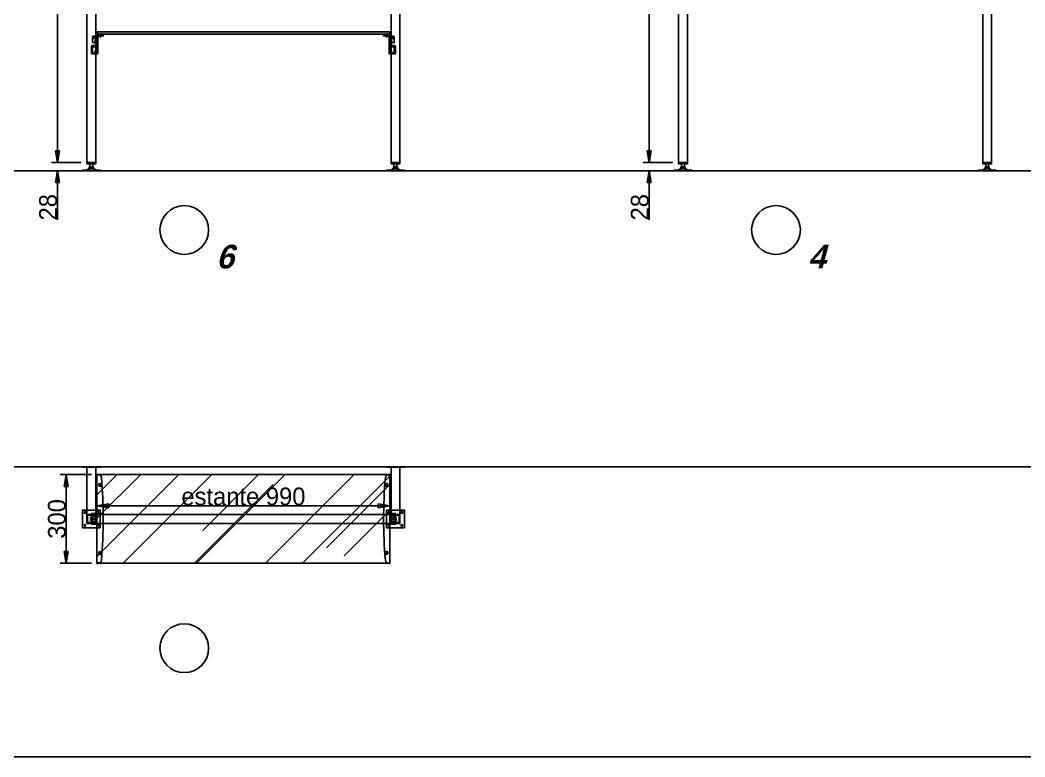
# Paper-space layout 'Jordi B.' of a CAD drawing. Header units: millimetres. Extents: x 23627 to 226976, y -18096 to 223844.
# Drawn here: x 171300 to 174696, y 111496 to 113986 of the extents above; entities that cross this region are included whole.
import ezdxf

# ---------------------------------------------------------------- set-up
doc = ezdxf.new("R2010")
doc.units = ezdxf.units.MM
doc.header["$PDMODE"] = 35
doc.header["$PDSIZE"] = 5
for name, color, linetype in [('Cotas bloques dinámicos PM espacio', 140, 'Continuous'), ('Linea Capa Color 0000 JB', 7, 'Continuous'), ('Linea Capa Color 0140 Blau Vidre JB', 140, 'Continuous'), ('Linea Capa Color 0202 Lila Parets JB', 202, 'Continuous')]:
    doc.layers.add(name, color=color, linetype=linetype)
doc.styles.add('Jordi Ava', font='Avant Garde MEdium BT.ttf')
doc.styles.add('Stylus BT JB', font='stylu.ttf', dxfattribs={"oblique": 15})
doc.dimstyles.new('Jordi Ava 2015', dxfattribs={"dimtxt": 60, "dimasz": 40, "dimexe": 20, "dimexo": 20, "dimgap": 0.09, "dimtad": 1, "dimdec": 0, "dimzin": 0, "dimdsep": 46, "dimtxsty": 'Jordi Ava', "dimblk": 'CLOSED', "dimcen": 1.5, "dimclrd": 7, "dimclre": 7, "dimclrt": 256, "dimadec": 0, "dimazin": 0, "dimtfac": 0.05, "dimtdec": 0, "dimtofl": 0, "dimtmove": 0, "dimatfit": 3, "dimldrblk": 'CLOSED', "dimfxl": 90, "dimtolj": 1, "dimtzin": 0, "dimlwd": -1, "dimlwe": -1, "dimarcsym": 0})

# ---------------------------------------------------------------- blocks, each defined once
blk = doc.blocks.new('_Closed')
at = {"color": 0, "linetype": 'ByBlock', "lineweight": -2}
for p, q in [((-1, 0.167), (0, 0)), ((-1, 0.167), (-1, -0.167)), ((0, 0), (-1, -0.167)), ((0, 0), (-1, 0))]:
    blk.add_line(p, q, dxfattribs=at)
blk = doc.blocks.new('*D3372')
at = {"layer": 'Cotas bloques dinámicos PM espacio', "color": 7, "ltscale": 10, "transparency": 16777216}
for p, q in [((-35, 2228), (-135, 2228)), ((-115, 68), (-115, 2188)), ((-35, 28), (-135, 28))]:
    blk.add_line(p, q, dxfattribs=at)
at = {"layer": 'Defpoints', "color": 0, "ltscale": 10, "transparency": 16777216}
for p in [(-115, 2228), (-15, 2228), (-15, 28)]:
    blk.add_point(p, dxfattribs=at)
at = {"layer": 'Cotas bloques dinámicos PM espacio', "color": 7, "ltscale": 10, "transparency": 16777216, "xscale": 40, "yscale": 40, "zscale": 40}
for p, rotation in [((-115, 2228), 90), ((-115, 28), 270)]:
    blk.add_blockref('_Closed', p, dxfattribs=dict(at, rotation=rotation))
at = {"layer": 'Cotas bloques dinámicos PM espacio', "ltscale": 10, "transparency": 16777216, "insert": (-146.2, 1128), "char_height": 60, "attachment_point": 5, "rotation": 90, "style": 'Jordi Ava'}
blk.add_mtext('\\A1;2200', dxfattribs=at)
blk = doc.blocks.new('*D3373')
at = {"layer": 'Cotas bloques dinámicos PM espacio', "color": 7, "ltscale": 10, "transparency": 16777216}
for p, q in [((-115, 68), (-115, 108)), ((-35, 28), (-135, 28)), ((-50, 0), (-135, 0)), ((-115, -40), (-115, -166.1))]:
    blk.add_line(p, q, dxfattribs=at)
at = {"layer": 'Defpoints', "color": 0, "ltscale": 10, "transparency": 16777216}
for p in [(-30, 0), (-15, 28), (-115, 0)]:
    blk.add_point(p, dxfattribs=at)
at = {"layer": 'Cotas bloques dinámicos PM espacio', "color": 7, "ltscale": 10, "transparency": 16777216, "xscale": 40, "yscale": 40, "zscale": 40}
for p, rotation in [((-115, 28), 270), ((-115, 0), 90)]:
    blk.add_blockref('_Closed', p, dxfattribs=dict(at, rotation=rotation))
at = {"layer": 'Cotas bloques dinámicos PM espacio', "ltscale": 10, "transparency": 16777216, "insert": (-146.2, -123.1), "char_height": 60, "attachment_point": 5, "rotation": 90, "style": 'Jordi Ava'}
blk.add_mtext('\\A1;28', dxfattribs=at)
blk = doc.blocks.new('PM202307281056')
at = {"layer": 'Linea Capa Color 0140 Blau Vidre JB', "ltscale": 10}
blk.add_lwpolyline([(4.9, 3), (-4.9, 3), (-4.9, 0), (-2.2, 0), (-2.2, -3.3, 1.39975), (2.3, -3.3), (2.3, 0), (4.9, 0)], format="xyb", close=True, dxfattribs=at)
blk.add_arc((0, 5.5), 5.5, 207.0463, 332.9537, dxfattribs=at)
blk = doc.blocks.new('*D3350')
at = {"layer": 'Cotas bloques dinámicos PM espacio', "color": 7, "ltscale": 10, "transparency": 16777216}
for p, q in [((-35, 2228), (-135, 2228)), ((-115, 68), (-115, 2188)), ((-35, 28), (-135, 28))]:
    blk.add_line(p, q, dxfattribs=at)
at = {"layer": 'Defpoints', "color": 0, "ltscale": 10, "transparency": 16777216}
for p in [(-115, 2228), (-15, 2228), (-15, 28)]:
    blk.add_point(p, dxfattribs=at)
at = {"layer": 'Cotas bloques dinámicos PM espacio', "color": 7, "ltscale": 10, "transparency": 16777216, "xscale": 40, "yscale": 40, "zscale": 40}
for p, rotation in [((-115, 2228), 90), ((-115, 28), 270)]:
    blk.add_blockref('_Closed', p, dxfattribs=dict(at, rotation=rotation))
at = {"layer": 'Cotas bloques dinámicos PM espacio', "ltscale": 10, "transparency": 16777216, "insert": (-146.2, 1128), "char_height": 60, "attachment_point": 5, "rotation": 90, "style": 'Jordi Ava'}
blk.add_mtext('\\A1;2200', dxfattribs=at)
blk = doc.blocks.new('*D3351')
at = {"layer": 'Cotas bloques dinámicos PM espacio', "color": 7, "ltscale": 10, "transparency": 16777216}
for p, q in [((-115, 68), (-115, 108)), ((-35, 28), (-135, 28)), ((-50, 0), (-135, 0)), ((-115, -40), (-115, -166.1))]:
    blk.add_line(p, q, dxfattribs=at)
at = {"layer": 'Defpoints', "color": 0, "ltscale": 10, "transparency": 16777216}
for p in [(-30, 0), (-15, 28), (-115, 0)]:
    blk.add_point(p, dxfattribs=at)
at = {"layer": 'Cotas bloques dinámicos PM espacio', "color": 7, "ltscale": 10, "transparency": 16777216, "xscale": 40, "yscale": 40, "zscale": 40}
for p, rotation in [((-115, 28), 270), ((-115, 0), 90)]:
    blk.add_blockref('_Closed', p, dxfattribs=dict(at, rotation=rotation))
at = {"layer": 'Cotas bloques dinámicos PM espacio', "ltscale": 10, "transparency": 16777216, "insert": (-146.2, -123.1), "char_height": 60, "attachment_point": 5, "rotation": 90, "style": 'Jordi Ava'}
blk.add_mtext('\\A1;28', dxfattribs=at)
blk = doc.blocks.new('*D2403')
at = {"layer": 'Cotas bloques dinámicos PM espacio', "color": 7, "ltscale": 10, "transparency": 16777216}
for p, q in [((-0.1, -26.6), (-105.2, -26.6)), ((-85.2, -286.6), (-85.2, -66.6)), ((-0.1, -326.6), (-105.2, -326.6))]:
    blk.add_line(p, q, dxfattribs=at)
at = {"layer": 'Defpoints', "color": 0, "ltscale": 10, "transparency": 16777216}
for p in [(-85.2, -26.6), (19.9, -26.6), (19.9, -326.6)]:
    blk.add_point(p, dxfattribs=at)
at = {"layer": 'Cotas bloques dinámicos PM espacio', "color": 7, "ltscale": 10, "transparency": 16777216, "xscale": 40, "yscale": 40, "zscale": 40}
for p, rotation in [((-85.2, -26.6), 90), ((-85.2, -326.6), 270)]:
    blk.add_blockref('_Closed', p, dxfattribs=dict(at, rotation=rotation))
at = {"layer": 'Cotas bloques dinámicos PM espacio', "ltscale": 10, "transparency": 16777216, "insert": (-116.5, -176.6), "char_height": 60, "attachment_point": 5, "rotation": 90, "style": 'Jordi Ava'}
blk.add_mtext('\\A1;300', dxfattribs=at)
blk = doc.blocks.new('*D2404')
at = {"layer": 'Cotas bloques dinámicos PM espacio', "color": 7, "ltscale": 10, "transparency": 16777216}
for p, q in [((18.9, -47.6), (18.9, -152.3)), ((1008.9, -47.6), (1008.9, -152.3)), ((58.9, -132.3), (968.9, -132.3))]:
    blk.add_line(p, q, dxfattribs=at)
at = {"layer": 'Defpoints', "color": 0, "ltscale": 10, "transparency": 16777216}
for p in [(18.9, -27.6), (1008.9, -27.6), (1008.9, -132.3)]:
    blk.add_point(p, dxfattribs=at)
at = {"layer": 'Cotas bloques dinámicos PM espacio', "color": 7, "ltscale": 10, "transparency": 16777216, "xscale": 40, "yscale": 40, "zscale": 40, "rotation": 180}
blk.add_blockref('_Closed', (18.9, -132.3), dxfattribs=at)
at = {"layer": 'Cotas bloques dinámicos PM espacio', "color": 7, "ltscale": 10, "transparency": 16777216, "xscale": 40, "yscale": 40, "zscale": 40}
blk.add_blockref('_Closed', (1008.9, -132.3), dxfattribs=at)
at = {"layer": 'Cotas bloques dinámicos PM espacio', "ltscale": 10, "transparency": 16777216, "insert": (513.9, -101), "char_height": 60, "attachment_point": 5, "style": 'Jordi Ava'}
blk.add_mtext('\\A1;{\\C140;estante 990}', dxfattribs=at)
blk = doc.blocks.new('*U784')
at = {"layer": 'Linea Capa Color 0202 Lila Parets JB', "ltscale": 10}
blk.add_line((64496.7, 0), (700, 0), dxfattribs=at)
blk = doc.blocks.new('*U3371')
at = {"layer": 'Linea Capa Color 0000 JB', "ltscale": 50}
h = blk.add_hatch(color=256, dxfattribs=at)
h.dxf.hatch_style = 1
h.set_gradient(color1=(0, 191, 255), one_color=1, tint=1, name='SPHERICAL')
h.paths.add_polyline_path([(20, 461.5), (19, 462.5), (19, 468.5), (20, 469.5), (1008, 469.5), (1009, 468.5), (1009, 462.5), (1008, 461.5)])
at = {"layer": 'Cotas bloques dinámicos PM espacio', "ltscale": 10}
blk.add_circle((314, -200), 82.4, dxfattribs=at)
at = {"layer": 'Linea Capa Color 0000 JB', "ltscale": 10}
for p, q in [((30, 458.5), (30, 456.2)), ((997.9, 458.5), (997.9, 456.2))]:
    blk.add_line(p, q, dxfattribs=at)
for points in [[(-15, 2228), (15, 2228), (15, 28), (-15, 28)], [(1012.9, 2228), (1042.9, 2228), (1042.9, 28), (1012.9, 28)], [(-30, 0), (30, 0), (30, 2.5), (-30, 2.5)], [(-15, 24), (15, 24), (15, 28), (-15, 28)], [(7, 9), (-7, 9), (-15, 2.5), (15, 2.5)], [(-7, 9), (7, 9), (7, 13), (-7, 13)], [(5, 13), (5, 24), (-5, 24), (-5, 13)], [(997.9, 0), (1057.9, 0), (1057.9, 2.5), (997.9, 2.5)], [(1012.9, 24), (1042.9, 24), (1042.9, 28), (1012.9, 28)], [(1034.9, 9), (1020.9, 9), (1012.9, 2.5), (1042.9, 2.5)], [(1020.9, 9), (1034.9, 9), (1034.9, 13), (1020.9, 13)], [(1032.9, 13), (1032.9, 24), (1022.9, 24), (1022.9, 13)]]:
    blk.add_lwpolyline(points, close=True, dxfattribs=at)
for points in [[(19, 453.6, -0.02839), (19, 454.2), (19, 454.7), (5.4, 454.7, 0.41743), (4, 453.2), (4, 434.8, 0.410045), (5.5, 433.2, 0.007888), (11.1, 433.2, 0.383491), (12.6, 434.6), (13.3, 441.2), (15, 441.2), (15, 423.4), (19, 423.4)], [(19, 395.5), (19, 453.6, -0.428586), (24, 458.5), (40, 458.5), (40, 456.2), (24, 456.2, 0.414041), (21.5, 453.6), (21.5, 395.5)], [(1009, 395.5), (1009, 453.6, 0.428586), (1004, 458.5), (987.9, 458.5), (987.9, 456.2), (1004, 456.2, -0.414041), (1006.4, 453.6), (1006.4, 395.5)], [(1009, 453.6, 0.02839), (1009, 454.2), (1009, 454.7), (1022.5, 454.7, -0.41743), (1023.9, 453.2), (1024, 434.8, -0.410045), (1022.5, 433.2, -0.007888), (1016.9, 433.2, -0.383491), (1015.4, 434.6), (1014.7, 441.2), (1012.9, 441.2), (1012.9, 423.4), (1009, 423.4)], [(19, 423.4), (2.4, 423.4, 0.419238), (0.4, 421.3), (0.4, 397.2, 0.381921), (2.4, 395.5), (19, 395.5)], [(19, 423.4), (15, 423.4), (15, 418.7), (5.4, 418.7, 0.41743), (4, 417.2), (4, 398.7, 0.410045), (5.5, 397.2, 0.007888), (11.1, 397.2, 0.383491), (12.6, 398.6), (13.3, 405.2), (15, 405.2), (15, 397.2), (19, 397.2)], [(1009, 423.4), (1012.9, 423.4), (1012.9, 418.7), (1022.5, 418.7, -0.41743), (1023.9, 417.2), (1024, 398.7, -0.410045), (1022.5, 397.2, -0.007888), (1016.9, 397.2, -0.383491), (1015.4, 398.6), (1014.7, 405.2), (1012.9, 405.2), (1012.9, 397.2), (1009, 397.2)], [(1009, 423.4), (1025.5, 423.4, -0.419238), (1027.5, 421.3), (1027.5, 397.2, -0.381921), (1025.5, 395.5), (1009, 395.5)]]:
    blk.add_lwpolyline(points, format="xyb", close=True, dxfattribs=at)
for centre in [(9.9, 448.9), (1018, 448.9)]:
    blk.add_circle(centre, 2.26, dxfattribs=at)
at = {"layer": 'Linea Capa Color 0140 Blau Vidre JB', "lineweight": -3}
blk.add_lwpolyline([(20, 461.5), (19, 462.5), (19, 468.5), (20, 469.5), (1008, 469.5), (1009, 468.5), (1009, 462.5), (1008, 461.5)], close=True, dxfattribs=at)
at = {"layer": 'Linea Capa Color 0202 Lila Parets JB', "ltscale": 50}
blk.add_line((0, 0), (1027.9, 0), dxfattribs=at)
at = {"layer": 'Linea Capa Color 0000 JB', "ltscale": 50}
blk.add_blockref('PM202307281056', (30, 458.5), dxfattribs=at)
at = {"layer": 'Linea Capa Color 0000 JB', "ltscale": 50, "xscale": -1}
blk.add_blockref('PM202307281056', (997.9, 458.5), dxfattribs=at)
at = {"layer": 'Cotas bloques dinámicos PM espacio', "ltscale": 10, "insert": (422.1, -250), "char_height": 80, "width": 102.993, "attachment_point": 1, "style": 'Stylus BT JB'}
blk.add_mtext('{\\fStylus BT|b1|i0|c0|p34;\\C140;6}', dxfattribs=at)
at = {"layer": 'Cotas bloques dinámicos PM espacio', "ltscale": 10}
for base, p2, picture, middle in [((-115, 2228), (-15, 2228), '*D3372', (-146.2, 1128)), ((-115, 0), (-30, 0), '*D3373', (-146.2, -123.1))]:
    dim = blk.add_linear_dim(base=base, p1=(-15, 28), p2=p2, angle=90, dimstyle='Jordi Ava 2015', dxfattribs=at)
    dim.commit()
    dim.dimension.update_dxf_attribs({"geometry": picture, "text_midpoint": middle})
blk = doc.blocks.new('*U3349')
at = {"layer": 'Cotas bloques dinámicos PM espacio', "ltscale": 10}
blk.add_circle((314, -200), 82.4, dxfattribs=at)
at = {"layer": 'Linea Capa Color 0000 JB', "ltscale": 10}
for points in [[(-15, 2228), (15, 2228), (15, 28), (-15, 28)], [(1012.9, 2228), (1042.9, 2228), (1042.9, 28), (1012.9, 28)], [(-30, 0), (30, 0), (30, 2.5), (-30, 2.5)], [(-15, 24), (15, 24), (15, 28), (-15, 28)], [(7, 9), (-7, 9), (-15, 2.5), (15, 2.5)], [(-7, 9), (7, 9), (7, 13), (-7, 13)], [(5, 13), (5, 24), (-5, 24), (-5, 13)], [(997.9, 0), (1057.9, 0), (1057.9, 2.5), (997.9, 2.5)], [(1012.9, 24), (1042.9, 24), (1042.9, 28), (1012.9, 28)], [(1034.9, 9), (1020.9, 9), (1012.9, 2.5), (1042.9, 2.5)], [(1020.9, 9), (1034.9, 9), (1034.9, 13), (1020.9, 13)], [(1032.9, 13), (1032.9, 24), (1022.9, 24), (1022.9, 13)]]:
    blk.add_lwpolyline(points, close=True, dxfattribs=at)
at = {"layer": 'Linea Capa Color 0202 Lila Parets JB', "ltscale": 50}
blk.add_line((0, 0), (1027.9, 0), dxfattribs=at)
at = {"layer": 'Cotas bloques dinámicos PM espacio', "ltscale": 10, "insert": (422.1, -250), "char_height": 80, "width": 102.993, "attachment_point": 1, "style": 'Stylus BT JB'}
blk.add_mtext('{\\fStylus BT|b1|i0|c0|p34;\\C140;4}', dxfattribs=at)
at = {"layer": 'Cotas bloques dinámicos PM espacio', "ltscale": 10}
for base, p2, picture, middle in [((-115, 2228), (-15, 2228), '*D3350', (-146.2, 1128)), ((-115, 0), (-30, 0), '*D3351', (-146.2, -123.1))]:
    dim = blk.add_linear_dim(base=base, p1=(-15, 28), p2=p2, angle=90, dimstyle='Jordi Ava 2015', dxfattribs=at)
    dim.commit()
    dim.dimension.update_dxf_attribs({"geometry": picture, "text_midpoint": middle})
blk = doc.blocks.new('*U2402')
at = {"layer": 'Linea Capa Color 0140 Blau Vidre JB', "ltscale": 50}
h = blk.add_hatch(dxfattribs=at)
h.set_pattern_fill('AR-RROOF', color=256, scale=10, angle=45, style=0)
h.set_pattern_definition([(45, (-30.06, -146.55), (215.526, 574.736), [3810, -508, 1270, -254]), (45, (119, 182.12), (-418.48, 59.27), [762, -83.82, 1524, -190.5]), (45, (-92.93, 95.91), (813.61, 1054.282), [2032, -355.6, 1016, -254])])
h.paths.add_polyline_path([(18.9, -31.6), (23.9, -26.6), (1003.9, -26.6), (1008.9, -31.6), (1008.9, -321.6), (1003.9, -326.6), (23.9, -326.6), (18.9, -321.6)])
at = {"ltscale": 50}
for points in [[(-30, -2), (30, -2), (30, 0), (-30, 0)], [(997.9, -2), (1057.9, -2), (1057.9, 0), (997.9, 0)]]:
    blk.add_lwpolyline(points, close=True, dxfattribs=at)
at = {"layer": 'Cotas bloques dinámicos PM espacio', "ltscale": 10}
blk.add_circle((313.9, -613.6), 82.4, dxfattribs=at)
at = {"layer": 'Linea Capa Color 0000 JB', "ltscale": 10}
for p, q in [((14.9, -191.6), (14.9, -161.6)), ((14.9, -175.3), (14.9, -177.8)), ((1012.9, -175.3), (1012.9, -177.8))]:
    blk.add_line(p, q, dxfattribs=at)
for points in [[(-15, -2), (15, -2), (14.9, -161.6), (-15, -161.6)], [(1012.9, -2), (1042.9, -2), (1042.9, -161.6), (1012.9, -161.6)], [(29.9, -206.6), (-30.1, -206.6), (-30.1, -146.6), (29.9, -146.6)], [(14.9, -191.6), (-15.1, -191.6), (-15.1, -161.6), (14.9, -161.6)], [(-12.6, -189.1), (12.4, -189.1), (12.4, -164.1), (-12.6, -164.1)], [(-0.1, -191.6), (1027.9, -191.6), (1027.9, -161.6), (-0.1, -161.6)], [(997.9, -206.6), (1057.9, -206.6), (1057.9, -146.6), (997.9, -146.6)], [(1012.9, -191.6), (1042.9, -191.6), (1042.9, -161.6), (1012.9, -161.6)], [(1040.4, -189.1), (1015.4, -189.1), (1015.4, -164.1), (1040.4, -164.1)], [(3.9, -175.3), (3.9, -177.8), (18.9, -177.8), (18.9, -175.3)], [(1023.9, -175.3), (1023.9, -177.8), (1008.9, -177.8), (1008.9, -175.3)]]:
    blk.add_lwpolyline(points, close=True, dxfattribs=at)
at = {"layer": 'Linea Capa Color 0000 JB', "ltscale": 50}
for points in [[(23, -26), (18.9, -26), (18.9, -327.1), (22.5, -327.1, 0.376785), (34, -316.1, 0.043159), (34, -37, 0.363284)], [(1004.8, -26), (1008.9, -26), (1008.9, -327.1), (1005.3, -327.1, -0.376785), (993.8, -316.1, -0.043159), (993.8, -37, -0.363284)]]:
    blk.add_lwpolyline(points, format="xyb", close=True, dxfattribs=at)
at = {"layer": 'Linea Capa Color 0000 JB', "ltscale": 10}
for points in [[(0.4, -161), (0.4, -158.5), (16.4, -158.5, -0.131096), (18.9, -159.1), (18.9, -162.9, 0.353058), (16.4, -161)], [(1027.5, -161), (1027.5, -158.5), (1011.4, -158.5, 0.131096), (1008.9, -159.1), (1008.9, -162.9, -0.353058), (1011.4, -161)], [(0.4, -192.1), (0.4, -194.6), (16.4, -194.6, 0.131096), (18.9, -194), (18.9, -190.2, -0.353058), (16.4, -192.1)], [(1027.5, -192.1), (1027.5, -194.6), (1011.4, -194.6, -0.131096), (1008.9, -194), (1008.9, -190.2, 0.353058), (1011.4, -192.1)]]:
    blk.add_lwpolyline(points, format="xyb", close=True, dxfattribs=at)
at = {"layer": 'Linea Capa Color 0000 JB', "ltscale": 50}
for centre in [(30, -61.6), (997.8, -61.6), (30, -291.5), (997.8, -291.5)]:
    blk.add_circle(centre, 2.87, dxfattribs=at)
at = {"layer": 'Linea Capa Color 0000 JB', "ltscale": 10}
for centre, radius in [((-21.7, -154.9), 3), ((5.9, -167.6), 1.5), ((21.6, -154.9), 3), ((1006.3, -154.9), 3), ((1021.9, -167.6), 1.5), ((1049.5, -154.9), 3), ((-21.7, -198.2), 3), ((5.9, -185.6), 1.5), ((21.6, -198.2), 3), ((1006.3, -198.2), 3), ((1021.9, -185.6), 1.5), ((1049.5, -198.2), 3)]:
    blk.add_circle(centre, radius, dxfattribs=at)
for p in [(-0.1, -176.6), (1027.9, -176.6)]:
    blk.add_point(p, dxfattribs=at)
at = {"layer": 'Linea Capa Color 0140 Blau Vidre JB', "lineweight": -3}
blk.add_lwpolyline([(18.9, -31.6), (23.9, -26.6), (1003.9, -26.6), (1008.9, -31.6), (1008.9, -321.6), (1003.9, -326.6), (23.9, -326.6), (18.9, -321.6)], close=True, dxfattribs=at)
at = {"layer": 'Linea Capa Color 0140 Blau Vidre JB', "ltscale": 50}
for centre, radius in [((30, -61.6), 4.9), ((30, -61.6), 2.25), ((997.8, -61.6), 4.9), ((997.8, -61.6), 2.25), ((30, -291.5), 4.9), ((30, -291.5), 2.25), ((997.8, -291.5), 4.9), ((997.8, -291.5), 2.25)]:
    blk.add_circle(centre, radius, dxfattribs=at)
at = {"layer": 'Linea Capa Color 0202 Lila Parets JB', "ltscale": 50}
blk.add_line((0, 0), (1027.9, 0), dxfattribs=at)
at = {"layer": 'Cotas bloques dinámicos PM espacio', "ltscale": 10}
dim = blk.add_linear_dim(base=(-85.2, -26.6), p1=(19.9, -326.6), p2=(19.9, -26.6), angle=90, dimstyle='Jordi Ava 2015', dxfattribs=at)
dim.commit()
dim.dimension.update_dxf_attribs({"geometry": '*D2403', "text_midpoint": (-116.5, -176.6)})
dim = blk.add_linear_dim(base=(1008.9, -132.3), p1=(18.9, -27.6), p2=(1008.9, -27.6), text='{\\C140;estante <>}', dimstyle='Jordi Ava 2015', dxfattribs=at)
dim.commit()
dim.dimension.update_dxf_attribs({"geometry": '*D2404', "text_midpoint": (513.9, -101)})

psp = doc.layouts.new('Jordi B.')

# ---------------------------------------------------------------- linework, layer by layer
at = {"layer": 'Linea Capa Color 0202 Lila Parets JB', "ltscale": 10}
for p, q in [((224964.7, 112476.8), (160468, 112476.8)), ((226975.8, 111495.8), (162479.1, 111495.8))]:
    psp.add_line(p, q, dxfattribs=at)

# ---------------------------------------------------------------- block references
at = {"layer": 'Linea Capa Color 0000 JB'}
for name, p in [('*U784', (160468, 113476.8)), ('*U3371', (171540.6, 113476.8)), ('*U3349', (173540.6, 113476.8)), ('*U2402', (171540.6, 112476.8))]:
    psp.add_blockref(name, p, dxfattribs=at)

doc.saveas('drawing.dxf')
